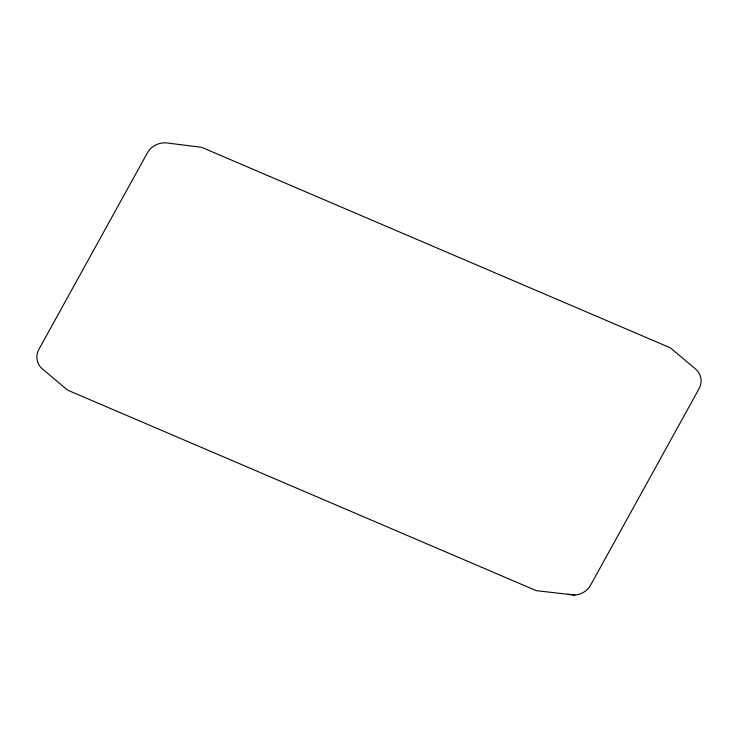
<?xml version="1.0" encoding="UTF-8"?>
<svg xmlns="http://www.w3.org/2000/svg" width="738" height="738" viewBox="0 0 738 738"><rect width="100%" height="100%" fill="white"/><g stroke="black" fill="none" stroke-linecap="round" stroke-linejoin="round"><path stroke-width="1.11" d="M574.856 595.077L536.277 590.658L67.638 390.162L43.007 369.452A18.727 16.882 -12.2 0 1 38.939 349.295L147.48 152.72A18.727 16.882 -12.2 0 1 167.996 143.089L201.723 147.342L670.362 347.838L694.993 368.548A18.727 16.882 -12.2 0 1 699.061 388.705L590.52 585.28A18.727 16.882 -12.2 0 1 574.856 595.077L567.762 594.265"/></g></svg>
